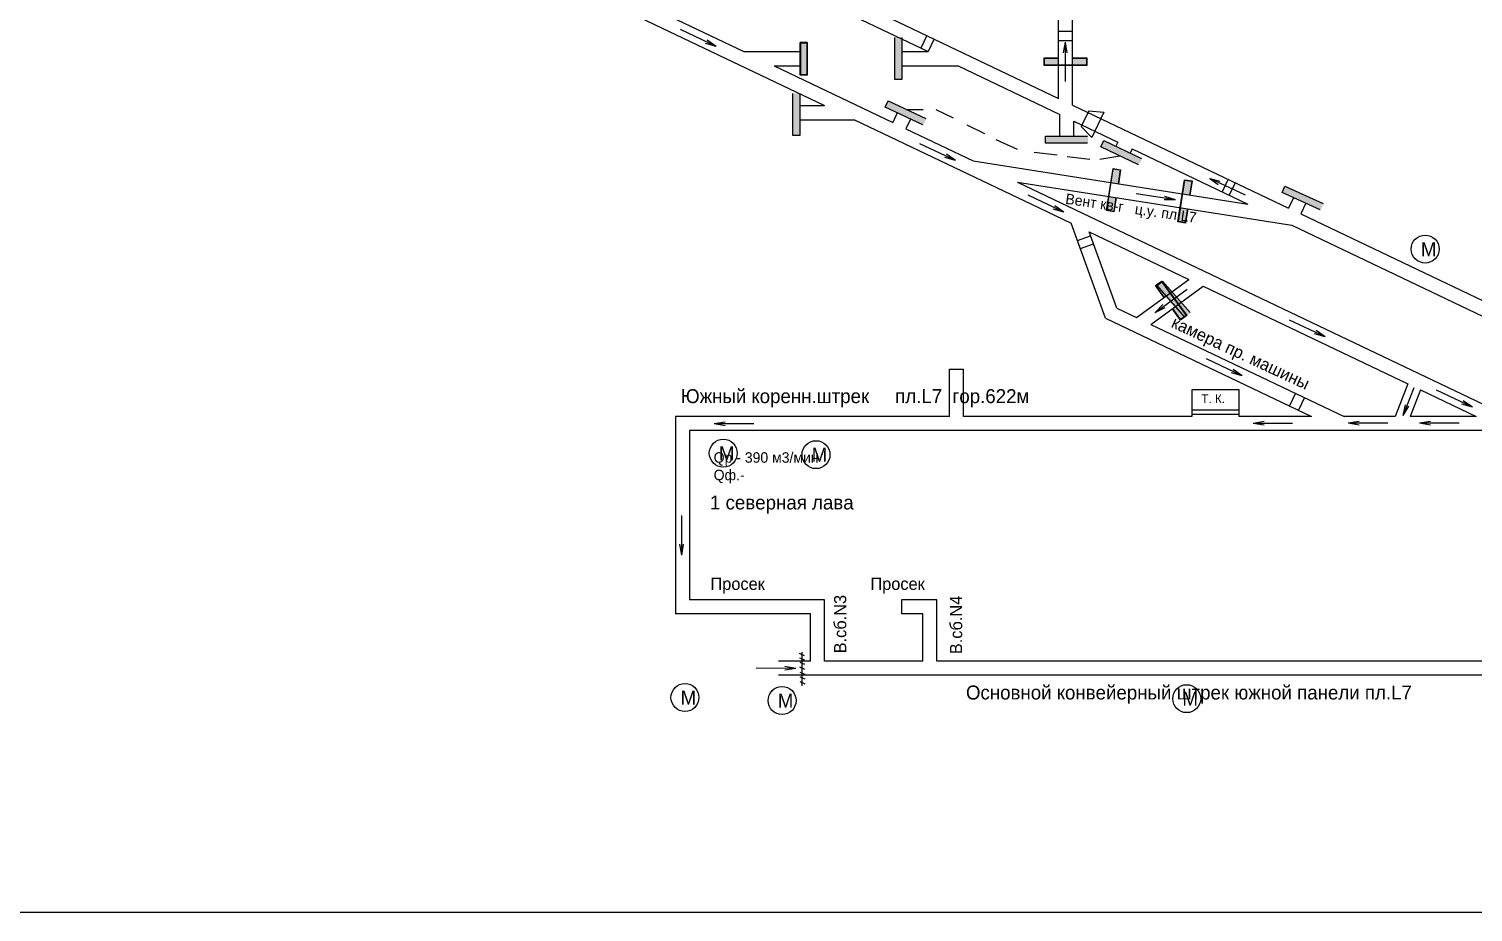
# Model space of a CAD drawing. Header units: millimetres. Extents: x -1405 to 845, y -571 to 479.
# Drawn here: x -355.6 to 57.9, y -571.4 to -318.7 of the extents above; entities that cross this region are included whole.
import ezdxf

# ---------------------------------------------------------------- set-up
doc = ezdxf.new("R2010")
doc.units = ezdxf.units.MM
for name, color, linetype in [('Датчики метана', 7, 'Continuous'), ('Двери', 7, 'Continuous'), ('Перемычки', 7, 'Continuous'), ('Струя', 7, 'Continuous')]:
    doc.layers.add(name, color=color, linetype=linetype)

msp = doc.modelspace()

# ---------------------------------------------------------------- hatches: boundary and pattern name
at = {"layer": 'Двери'}
h = msp.add_hatch(color=256, dxfattribs=at)
h.paths.add_polyline_path([(-60.81, -327.01), (-64.91, -327.01), (-64.91, -329.21), (-60.81, -329.21), (-60.81, -329.11), (-64.81, -329.11), (-64.81, -327.11), (-60.81, -327.11)])
h.paths.add_polyline_path([(-56.81, -329.11), (-60.81, -329.11), (-60.81, -329.21), (-56.81, -329.21)])
h.paths.add_polyline_path([(-52.71, -327.01), (-56.81, -327.01), (-56.81, -327.11), (-52.81, -327.11), (-52.81, -329.11), (-56.81, -329.11), (-56.81, -329.21), (-52.71, -329.21)])
h = msp.add_hatch(color=3, dxfattribs=at)
h.paths.add_polyline_path([(-64.81, -327.11), (-64.81, -329.11), (-60.81, -329.11), (-60.81, -327.11)])
h.paths.add_polyline_path([(-52.81, -329.11), (-52.81, -327.11), (-56.81, -327.11), (-56.81, -329.11)])
h = msp.add_hatch(color=256, dxfattribs=at)
h.paths.add_polyline_path([(-43.69, -363.05), (-43.06, -359), (-45.23, -358.66), (-45.87, -362.71), (-45.77, -362.72), (-45.15, -358.77), (-43.17, -359.08), (-43.79, -363.03)])
h.paths.add_polyline_path([(-46.39, -366.67), (-45.77, -362.72), (-45.87, -362.71), (-46.49, -366.66)])
h.paths.add_polyline_path([(-44.95, -371.05), (-44.31, -367), (-44.41, -366.99), (-45.03, -370.94), (-47.01, -370.63), (-46.39, -366.67), (-46.49, -366.66), (-47.12, -370.71)])
h = msp.add_hatch(color=3, dxfattribs=at)
h.paths.add_polyline_path([(-43.17, -359.08), (-45.15, -358.77), (-45.77, -362.72), (-43.79, -363.03)])
h.paths.add_polyline_path([(-47.01, -370.63), (-45.03, -370.94), (-44.41, -366.99), (-46.39, -366.67)])
h = msp.add_hatch(color=256, dxfattribs=at)
h.paths.add_polyline_path([(-23.2, -366.26), (-22.56, -362.21), (-24.73, -361.87), (-25.37, -365.92), (-25.27, -365.93), (-24.65, -361.98), (-22.68, -362.29), (-23.3, -366.24)])
h.paths.add_polyline_path([(-25.89, -369.88), (-25.27, -365.93), (-25.37, -365.92), (-25.99, -369.87)])
h.paths.add_polyline_path([(-24.46, -374.26), (-23.82, -370.21), (-23.92, -370.2), (-24.54, -374.15), (-26.51, -373.84), (-25.89, -369.88), (-25.99, -369.87), (-26.63, -373.92)])
h = msp.add_hatch(color=3, dxfattribs=at)
h.paths.add_polyline_path([(-22.68, -362.29), (-24.65, -361.98), (-25.27, -365.93), (-23.3, -366.24)])
h.paths.add_polyline_path([(-26.51, -373.84), (-24.54, -374.15), (-23.92, -370.2), (-25.89, -369.88)])
h = msp.add_hatch(color=256, dxfattribs=at)
h.paths.add_polyline_path([(-28.31, -398.72), (-25.89, -402.03), (-24.11, -400.74), (-26.53, -397.42), (-26.61, -397.48), (-24.25, -400.72), (-25.87, -401.89), (-28.23, -398.66)])
h.paths.add_polyline_path([(-28.97, -394.25), (-26.61, -397.48), (-26.53, -397.42), (-28.88, -394.19)])
h.paths.add_polyline_path([(-33.08, -392.17), (-30.66, -395.49), (-30.58, -395.43), (-32.94, -392.2), (-31.32, -391.02), (-28.97, -394.25), (-28.88, -394.19), (-31.3, -390.88)])
h = msp.add_hatch(color=3, dxfattribs=at)
h.paths.add_polyline_path([(-25.87, -401.89), (-24.25, -400.72), (-26.61, -397.48), (-28.23, -398.66)])
h.paths.add_polyline_path([(-31.32, -391.02), (-32.94, -392.2), (-30.58, -395.43), (-28.97, -394.25)])
at = {"layer": 'Перемычки'}
h = msp.add_hatch(color=256, dxfattribs=at)
h.paths.add_polyline_path([(-105.61, -333.29), (-105.61, -329.19), (-105.71, -329.19), (-105.71, -333.19), (-107.71, -333.19), (-107.71, -329.19), (-107.81, -329.19), (-107.81, -333.29)])
h.paths.add_polyline_path([(-105.71, -329.19), (-105.61, -329.19), (-105.61, -321.09), (-107.81, -321.09), (-107.81, -329.19), (-107.71, -329.19), (-107.71, -321.19), (-105.71, -321.19)])
h = msp.add_hatch(color=3, dxfattribs=at)
h.paths.add_polyline_path([(-107.71, -333.19), (-105.71, -333.19), (-105.71, -329.19), (-107.71, -329.19)])
h.paths.add_polyline_path([(-105.71, -325.19), (-107.71, -325.19), (-107.71, -329.19), (-105.71, -329.19)])
h.paths.add_polyline_path([(-105.71, -325.19), (-105.71, -321.19), (-107.71, -321.19), (-107.71, -325.19)])
h = msp.add_hatch(color=256, dxfattribs=at)
h.paths.add_polyline_path([(-132.79, -322.58), (-134.79, -322.58), (-134.79, -331.94), (-132.79, -331.94)])
h.paths.add_polyline_path([(-132.89, -322.68), (-134.68, -322.68), (-134.68, -331.83), (-132.89, -331.83)], flags=16)
msp.add_hatch(color=3, dxfattribs=at).paths.add_polyline_path([(-132.89, -322.68), (-134.68, -322.68), (-134.68, -331.83), (-132.89, -331.83)])
h = msp.add_hatch(color=256, dxfattribs=at)
h.paths.add_polyline_path([(-134.79, -349.34), (-134.79, -345.24), (-134.89, -345.24), (-134.89, -349.24), (-136.89, -349.24), (-136.89, -345.24), (-136.99, -345.24), (-136.99, -349.34)])
h.paths.add_polyline_path([(-134.89, -345.24), (-134.79, -345.24), (-134.79, -337.14), (-136.99, -337.14), (-136.99, -345.24), (-136.89, -345.24), (-136.89, -337.24), (-134.89, -337.24)])
h = msp.add_hatch(color=3, dxfattribs=at)
h.paths.add_polyline_path([(-136.89, -349.24), (-134.89, -349.24), (-134.89, -345.24), (-136.89, -345.24)])
h.paths.add_polyline_path([(-134.89, -341.24), (-136.89, -341.24), (-136.89, -345.24), (-134.89, -345.24)])
h.paths.add_polyline_path([(-134.89, -341.24), (-134.89, -337.24), (-136.89, -337.24), (-136.89, -341.24)])
h = msp.add_hatch(color=256, dxfattribs=at)
h.paths.add_polyline_path([(-110.62, -341.11), (-106.91, -342.86), (-106.87, -342.77), (-110.49, -341.06), (-109.64, -339.25), (-106.02, -340.96), (-105.98, -340.87), (-109.68, -339.12)])
h.paths.add_polyline_path([(-106.87, -342.77), (-106.91, -342.86), (-99.59, -346.31), (-98.65, -344.32), (-105.98, -340.87), (-106.02, -340.96), (-98.78, -344.37), (-99.63, -346.18)])
h = msp.add_hatch(color=3, dxfattribs=at)
h.paths.add_polyline_path([(-109.64, -339.25), (-110.49, -341.06), (-106.87, -342.77), (-106.02, -340.96)])
h.paths.add_polyline_path([(-103.25, -344.47), (-102.4, -342.66), (-106.02, -340.96), (-106.87, -342.77)])
h.paths.add_polyline_path([(-103.25, -344.47), (-99.63, -346.18), (-98.78, -344.37), (-102.4, -342.66)])
h = msp.add_hatch(color=256, dxfattribs=at)
h.paths.add_polyline_path([(-64.63, -351.47), (-60.53, -351.47), (-60.53, -351.37), (-64.53, -351.37), (-64.53, -349.37), (-60.53, -349.37), (-60.53, -349.27), (-64.63, -349.27)])
h.paths.add_polyline_path([(-60.53, -351.37), (-60.53, -351.47), (-52.43, -351.47), (-52.43, -349.27), (-60.53, -349.27), (-60.53, -349.37), (-52.53, -349.37), (-52.53, -351.37)])
h = msp.add_hatch(color=3, dxfattribs=at)
h.paths.add_polyline_path([(-64.53, -349.37), (-64.53, -351.37), (-60.53, -351.37), (-60.53, -349.37)])
h.paths.add_polyline_path([(-56.53, -351.37), (-56.53, -349.37), (-60.53, -349.37), (-60.53, -351.37)])
h.paths.add_polyline_path([(-56.53, -351.37), (-52.53, -351.37), (-52.53, -349.37), (-56.53, -349.37)])
h = msp.add_hatch(color=256, dxfattribs=at)
h.paths.add_polyline_path([(-48.88, -352.52), (-45.17, -354.27), (-45.13, -354.18), (-48.75, -352.48), (-47.9, -350.67), (-44.28, -352.37), (-44.24, -352.28), (-47.94, -350.53)])
h.paths.add_polyline_path([(-45.13, -354.18), (-45.17, -354.27), (-37.85, -357.72), (-36.91, -355.73), (-44.24, -352.28), (-44.28, -352.37), (-37.04, -355.78), (-37.89, -357.59)])
h = msp.add_hatch(color=3, dxfattribs=at)
h.paths.add_polyline_path([(-47.9, -350.67), (-48.75, -352.48), (-45.13, -354.18), (-44.28, -352.37)])
h.paths.add_polyline_path([(-41.51, -355.89), (-40.66, -354.08), (-44.28, -352.37), (-45.13, -354.18)])
h.paths.add_polyline_path([(-41.51, -355.89), (-37.89, -357.59), (-37.04, -355.78), (-40.66, -354.08)])
h = msp.add_hatch(color=256, dxfattribs=at)
h.paths.add_polyline_path([(3.03, -365.59), (6.76, -367.28), (6.8, -367.19), (3.16, -365.54), (3.98, -363.72), (7.63, -365.37), (7.67, -365.27), (3.93, -363.59)])
h.paths.add_polyline_path([(6.8, -367.19), (6.76, -367.28), (14.14, -370.62), (15.05, -368.61), (7.67, -365.27), (7.63, -365.37), (14.92, -368.66), (14.09, -370.48)])
h = msp.add_hatch(color=3, dxfattribs=at)
h.paths.add_polyline_path([(3.98, -363.72), (3.16, -365.54), (6.8, -367.19), (7.63, -365.37)])
h.paths.add_polyline_path([(10.45, -368.84), (11.27, -367.01), (7.63, -365.37), (6.8, -367.19)])
h.paths.add_polyline_path([(10.45, -368.84), (14.09, -370.48), (14.92, -368.66), (11.27, -367.01)])
h = msp.add_hatch(color=256, dxfattribs=at)
h.paths.add_polyline_path([(-32.69, -392.16), (-29.98, -395.24), (-29.9, -395.17), (-32.55, -392.17), (-31.05, -390.85), (-28.4, -393.85), (-28.33, -393.78), (-31.04, -390.71)])
h.paths.add_polyline_path([(-29.9, -395.17), (-29.98, -395.24), (-24.63, -401.32), (-22.98, -399.86), (-28.33, -393.78), (-28.4, -393.85), (-23.12, -399.86), (-24.62, -401.18)])
h = msp.add_hatch(color=3, dxfattribs=at)
h.paths.add_polyline_path([(-31.05, -390.85), (-32.55, -392.17), (-29.9, -395.17), (-28.4, -393.85)])
h.paths.add_polyline_path([(-27.26, -398.17), (-25.76, -396.85), (-28.4, -393.85), (-29.9, -395.17)])
h.paths.add_polyline_path([(-27.26, -398.17), (-24.62, -401.18), (-23.12, -399.86), (-25.76, -396.85)])

# ---------------------------------------------------------------- linework, layer by layer
for p, q in [((-56.81, -340.5), (-56.81, -144.51)), ((-60.81, -338.59), (-60.81, -250.64)), ((-196.89, -307.69), (-127.87, -340.6)), ((-187.6, -307.69), (-150.88, -325.2)), ((-134.89, -307.69), (-98.17, -325.2)), ((-125.6, -307.69), (-60.81, -338.59)), ((-150.88, -325.2), (-134.79, -325.2)), ((-105.71, -325.2), (-98.17, -325.2)), ((-142.24, -329.32), (-134.79, -329.32)), ((-142.24, -329.32), (-108.31, -345.5)), ((-105.71, -329.32), (-89.53, -329.32)), ((-89.53, -329.32), (-60.49, -343.17)), ((-134.89, -340.6), (-127.87, -340.6)), ((-106.98, -342.72), (-108.31, -345.5)), ((-104.21, -341.81), (-99.58, -341.81)), ((-95.91, -341.81), (-91.02, -344.2)), ((-60.49, -349.37), (-60.49, -343.17)), ((-56.81, -340.5), (5.05, -370)), ((-134.89, -344.73), (-119.23, -344.73)), ((-119.23, -344.73), (-66.41, -369.92)), ((-103.19, -344.5), (-104.53, -347.31)), ((-104.53, -347.31), (-85.27, -356.49)), ((-87.09, -346.12), (-82.05, -348.68)), ((-56.49, -349.37), (-56.49, -345.08)), ((-56.49, -345.08), (-43.87, -351.1)), ((-78.79, -350.31), (-72.67, -353.16)), ((-43.87, -351.1), (-44.44, -352.3)), ((-67.78, -353.97), (-61.26, -354.79)), ((-58.4, -355.19), (-51.88, -356.01)), ((-49.02, -356.01), (-43.32, -355.03)), ((-39.77, -353.05), (-40.33, -354.23)), ((-39.77, -353.05), (-6.65, -368.85)), ((-85.27, -356.49), (-6.65, -368.85)), ((-72.61, -362.53), (6.01, -374.89)), ((-72.61, -362.53), (68.06, -429.62)), ((6.47, -367.04), (5.05, -370)), ((-66.41, -369.92), (-57.19, -374.32)), ((9.95, -368.61), (8.5, -371.64)), ((8.5, -371.64), (96.06, -413.4)), ((-47.34, -401.5), (-57.19, -374.32)), ((6.01, -374.89), (96.06, -417.84)), ((-44.14, -398.59), (-52.04, -376.77)), ((-52.04, -376.77), (-23.51, -390.38)), ((-38.48, -401.29), (-23.51, -390.38)), ((-34.38, -403.25), (-19.4, -392.34)), ((-19.4, -392.34), (39.15, -420.26)), ((-44.14, -398.59), (-38.48, -401.29)), ((-47.34, -401.5), (11.63, -429.62)), ((-34.38, -403.25), (20.92, -429.62)), ((-92, -429.62), (-92, -416.12)), ((-92, -416.12), (-88, -416.12)), ((-88, -429.62), (-88, -416.12)), ((39.15, -420.26), (35.56, -429.62)), ((-9.1, -422.01), (-22.67, -422.01)), ((-22.67, -422.01), (-22.67, -429.62)), ((-9.1, -429.62), (-9.1, -422.01)), ((42.78, -421.99), (39.84, -429.62)), ((42.78, -421.99), (58.77, -429.62)), ((-170.49, -429.62), (-170.49, -486.12)), ((-92, -429.62), (-170.49, -429.62)), ((-60.7, -429.62), (-88, -429.62)), ((-22.67, -429.62), (-60.7, -429.62)), ((11.63, -429.62), (-9.1, -429.62)), ((35.56, -429.62), (20.92, -429.62)), ((58.77, -429.62), (39.84, -429.62)), ((-166.49, -433.62), (-166.49, -482.12)), ((81.06, -433.62), (-166.49, -433.62)), ((-127.86, -482.12), (-166.49, -482.12)), ((-127.86, -499.62), (-127.86, -482.12)), ((-95.66, -482.12), (-105.76, -482.12)), ((-105.76, -482.12), (-105.76, -486.12)), ((-95.66, -499.62), (-95.66, -482.12)), ((-131.86, -486.12), (-170.49, -486.12)), ((-131.86, -499.62), (-131.86, -486.12)), ((-99.66, -486.12), (-105.76, -486.12)), ((-99.66, -499.62), (-99.66, -486.12)), ((-131.86, -499.62), (-141.04, -499.62)), ((-135.04, -497.38), (-133.64, -497.99)), ((-134.97, -498.65), (-133.57, -499.26)), ((-134.92, -499.93), (-133.53, -500.54)), ((-134.27, -497.03), (-134.27, -506.67)), ((-99.66, -499.62), (-127.86, -499.62)), ((96.06, -499.62), (-95.66, -499.62)), ((126.05, -503.62), (-141.04, -503.62)), ((-134.94, -501.27), (-133.54, -501.88)), ((-134.89, -504.08), (-133.49, -504.69)), ((-134.87, -502.74), (-133.47, -503.35)), ((-134.89, -505.48), (-133.49, -506.09)), ((-1404.51, -571.44), (845.49, -571.44))]:
    msp.add_line(p, q)
at = {"color": 1}
for p, q in [((-98.51, -320.61), (-100.23, -324.22)), ((-96.45, -321.59), (-98.17, -325.2)), ((-60.81, -319.36), (-56.81, -319.36)), ((-60.81, -322.01), (-56.81, -322.01)), ((-12.3, -361.72), (-14.02, -365.33)), ((-10.24, -362.71), (-11.96, -366.32)), ((-55.39, -379.26), (-51.63, -377.9)), ((-54.56, -381.56), (-50.8, -380.2)), ((7.01, -422.99), (5.29, -426.6)), ((9.6, -424.22), (7.88, -427.83)), ((-9.1, -427.81), (-22.67, -427.81)), ((-9.1, -429.02), (-22.67, -429.02))]:
    msp.add_line(p, q, dxfattribs=at)
for points in [[(-52.19, -342.17), (-47.85, -342.55), (-51.3, -349.77), (-54.32, -346.64)], [(-52.19, -342.17), (-54.32, -346.64)]]:
    msp.add_lwpolyline(points)
at = {"layer": 'Датчики метана', "color": 7}
for centre in [(44.14, -381.72), (-156.8, -440.11), (-130.26, -440.54), (-167.78, -510.03), (-139.96, -510.9), (-24.12, -510.37)]:
    msp.add_circle(centre, 4, dxfattribs=at)
at = {"layer": 'Двери'}
for points in [[(-56.81, -327.01), (-52.71, -327.01), (-52.71, -329.21), (-64.91, -329.21), (-64.91, -327.01), (-60.81, -327.01)], [(-56.81, -327.11), (-52.81, -327.11), (-52.81, -329.11), (-64.81, -329.11), (-64.81, -327.11), (-60.81, -327.11)], [(-44.31, -367), (-44.95, -371.05), (-47.12, -370.71), (-45.23, -358.66), (-43.06, -359), (-43.69, -363.05)], [(-44.41, -366.99), (-45.03, -370.94), (-47.01, -370.63), (-45.15, -358.77), (-43.17, -359.08), (-43.79, -363.03)], [(-23.82, -370.21), (-24.46, -374.26), (-26.63, -373.92), (-24.73, -361.87), (-22.56, -362.21), (-23.2, -366.26)], [(-23.92, -370.2), (-24.54, -374.15), (-26.51, -373.84), (-24.65, -361.98), (-22.68, -362.29), (-23.3, -366.24)], [(-30.66, -395.49), (-33.08, -392.17), (-31.3, -390.88), (-24.11, -400.74), (-25.89, -402.03), (-28.31, -398.72)], [(-30.58, -395.43), (-32.94, -392.2), (-31.32, -391.02), (-24.25, -400.72), (-25.87, -401.89), (-28.23, -398.66)]]:
    msp.add_lwpolyline(points, dxfattribs=at)
at = {"layer": 'Перемычки'}
for p, q in [((-134.79, -325.2), (-134.79, -329.32)), ((-134.68, -322.68), (-132.89, -322.68))]:
    msp.add_line(p, q, dxfattribs=at)
for points in [[(-105.71, -321.19), (-105.71, -333.19), (-107.71, -333.19), (-107.71, -321.19)], [(-132.79, -322.58), (-132.79, -331.94), (-134.79, -331.94), (-134.79, -322.58)], [(-132.79, -331.94), (-132.79, -322.58), (-134.79, -322.58), (-134.79, -331.94)], [(-134.79, -322.58), (-134.79, -331.94)], [(-134.79, -331.94), (-134.79, -322.58)], [(-132.89, -322.68), (-132.89, -331.83), (-134.68, -331.83)], [(-134.68, -322.68), (-134.68, -331.83)], [(-132.79, -331.94), (-132.79, -322.58)], [(-132.79, -322.58), (-132.79, -331.94)], [(-134.89, -337.24), (-134.89, -349.24), (-136.89, -349.24), (-136.89, -337.24)], [(-99.63, -346.18), (-110.49, -341.06), (-109.64, -339.25), (-98.78, -344.37)], [(-52.53, -351.37), (-64.53, -351.37), (-64.53, -349.37), (-52.53, -349.37)], [(-37.89, -357.59), (-48.75, -352.48), (-47.9, -350.67), (-37.04, -355.78)], [(14.09, -370.48), (3.16, -365.54), (3.98, -363.72), (14.92, -368.66)], [(-24.62, -401.18), (-32.55, -392.17), (-31.05, -390.85), (-23.12, -399.86)]]:
    msp.add_lwpolyline(points, dxfattribs=at)
at = {"layer": 'Струя', "color": 1}
for p, q in [((-158.87, -323.71), (-169.1, -318.9)), ((-158.87, -323.71), (-161.46, -321.91)), ((-158.87, -323.71), (-161.91, -322.86)), ((-90.29, -356.38), (-100.52, -351.57)), ((-90.29, -356.38), (-93.33, -355.53)), ((-90.29, -356.38), (-92.88, -354.59)), ((-59.28, -371.14), (-69.51, -366.33)), ((-27.38, -367.61), (-38.56, -365.9)), ((-27.38, -367.61), (-30.54, -367.66)), ((-27.38, -367.61), (-30.38, -366.63)), ((-59.28, -371.14), (-62.32, -370.29)), ((-59.28, -371.14), (-61.88, -369.34)), ((-33.14, -399.82), (-24.02, -393.15)), ((-33.14, -399.82), (-30.94, -397.57)), ((-33.14, -399.82), (-30.32, -398.41)), ((15.5, -406.86), (5.27, -402.05)), ((15.5, -406.86), (12.9, -405.06)), ((15.5, -406.86), (12.46, -406.01)), ((-8.26, -417.96), (-18.48, -413.14)), ((-8.26, -417.96), (-11.29, -417.1)), ((-8.26, -417.96), (-10.85, -416.16)), ((37.82, -429.37), (40.99, -421.35)), ((57.65, -426.93), (47.42, -422.12)), ((57.65, -426.93), (55.06, -425.13)), ((37.82, -429.37), (38.48, -426.28)), ((37.82, -429.37), (39.45, -426.67)), ((57.65, -426.93), (54.62, -426.08)), ((-159.39, -431.64), (-156.28, -431.11)), ((-159.39, -431.64), (-156.28, -432.16)), ((-159.39, -431.64), (-148.09, -431.64)), ((-5.11, -431.52), (-1.99, -431)), ((-5.11, -431.52), (-1.99, -432.04)), ((-5.11, -431.52), (6.2, -431.52)), ((22.14, -431.47), (25.25, -430.95)), ((22.14, -431.47), (25.25, -431.99)), ((22.14, -431.47), (33.44, -431.47)), ((42.55, -431.46), (45.66, -430.94)), ((42.55, -431.46), (45.66, -431.98)), ((42.55, -431.46), (53.85, -431.46)), ((-168.72, -469.28), (-168.72, -457.98)), ((-168.72, -469.28), (-169.24, -466.17)), ((-168.72, -469.28), (-168.2, -466.17))]:
    msp.add_line(p, q, dxfattribs=at)
at = {"layer": 'Струя', "color": 5}
for p, q in [((-58.96, -322.48), (-59.48, -325.6)), ((-58.96, -322.48), (-58.96, -333.79)), ((-58.96, -322.48), (-58.44, -325.6)), ((-17.54, -361.48), (-14.63, -362.26)), ((-7.31, -366.29), (-17.54, -361.48)), ((-17.54, -361.48), (-15.1, -363.27)), ((-136.05, -501.71), (-147.35, -501.68)), ((-136.05, -501.71), (-139.16, -501.18)), ((-136.05, -501.71), (-139.16, -502.22))]:
    msp.add_line(p, q, dxfattribs=at)

# ---------------------------------------------------------------- texts
for s, height, rotation, p in [('Вент кв-г   ц.у. пл.L7', 3, 351.6743, (-59.01, -368.74)), ('камера пр. машины', 3.5, 335, (-28.84, -403.94)), ('В.сб.N3', 3.5, 90, (-121.6, -497.4)), ('В.сб.N4', 3.5, 90, (-88.42, -497.63))]:
    msp.add_text(s, height=height, rotation=rotation).set_placement(p)
for s, height, p in [('Южный коренн.штрек     пл.L7  гор.622м', 4, (-168.98, -425.8)), ('Т. К.', 2.5, (-19.95, -425.79)), ('Qф.-', 3, (-159.56, -447.85)), ('1 северная лава', 4, (-160.61, -456.23)), ('Просек', 3.5, (-160.47, -479.25)), ('Просек', 3.5, (-114.68, -479.25)), ('Основной конвейерный штрек южной панели пл.L7', 4, (-87.33, -510.6))]:
    msp.add_text(s, height=height).set_placement(p)
at = {"color": 1}
msp.add_text('Qр.- 390 м3/мин', height=3, dxfattribs=at).set_placement((-159.56, -442.85))
at = {"layer": 'Датчики метана'}
for p in [(42.89, -383.75), (-158.05, -442.14), (-131.5, -442.57), (-169.02, -512.07), (-25.36, -512.4), (-141.2, -512.93)]:
    msp.add_text('М', height=4, dxfattribs=at).set_placement(p)

doc.saveas('drawing.dxf')
